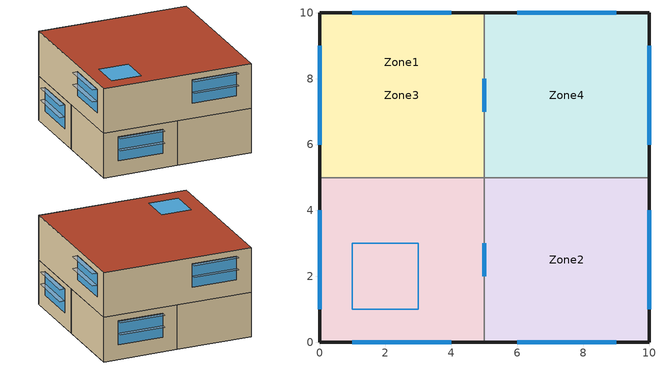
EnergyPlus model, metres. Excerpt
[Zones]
Zone1
 floor to Zone3 (Interior Floor): 0,5 0,10 5,10 5,5 z3
 floor to Zone4 (Interior Floor): 5,5 5,10 10,10 10,5 z3
 floor to Zone2 (Interior Floor): 5,0 5,5 10,5 10,0 z3
 floor ground (Exterior Floor): 0,0 0,5 5,5 5,0 z0
 wall outside (Exterior Wall): 0,0 10,0 10,10 0,10 0,0 z3:6; 0,5 0,0 5,0 z0:3
 wall to Zone3 (Interior Wall): 0,5,3 2,5,2.6 2,5,1; 0,5,3 2,5,1 0,5,0; 0,5,0 2,5,1 3,5,1; 0,5,0 3,5,1 5,5,0; 3,5,2.6 2,5,2.6 0,5,3; 5,5,0 3,5,1 3,5,2.6; 5,5,0 3,5,2.6 5,5,3; 0,5,3 5,5,3 3,5,2.6
 wall to Zone2 (Interior Wall): 5,0 5,5 z0:3
 wall to Zone3 (Air Wall): 3,5 2,5 z1:2.6
 window (Exterior Window): 6,0 9,0 / 0,4 0,1 / 4,10 1,10 / 10,6 10,9 z4:5.6; 1,0 4,0 z1:2.6
 window inside (Interior Window): 5,2 5,3 z1:2.6
 roof outside (Exterior Roof): 0,0 10,0 10,10 0,10 z6
 skylight (Exterior Window): 1,1 3,1 3,3 1,3 z6
Zone2
 floor ground (Exterior Floor): 5,0 5,5 10,5 10,0 z0
 wall outside (Exterior Wall): 5,0 10,0 10,5 z0:3
 wall to Zone4 (Interior Wall): 5,5,3 7,5,2.6 7,5,1; 5,5,3 7,5,1 5,5,0; 5,5,0 7,5,1 8,5,1; 5,5,0 8,5,1 10,5,0; 8,5,2.6 7,5,2.6 5,5,3; 10,5,0 8,5,1 8,5,2.6; 10,5,0 8,5,2.6 10,5,3; 5,5,3 10,5,3 8,5,2.6
 wall to Zone4 (Air Wall): 8,5 7,5 z1:2.6
 window (Exterior Window): 10,1 10,4 z1:2.6
Zone3
 floor ground (Exterior Floor): 0,5 0,10 5,10 5,5 z0
 wall outside (Exterior Wall): 5,10 0,10 0,5 z0:3
 wall to Zone4 (Interior Wall): 5,5 5,10 z0:3
 window (Exterior Window): 0,9 0,6 z1:2.6
 window inside (Interior Window): 5,7 5,8 z1:2.6
Zone4
 floor ground (Exterior Floor): 5,5 5,10 10,10 10,5 z0
 wall outside (Exterior Wall): 10,5 10,10 5,10 z0:3
 window (Exterior Window): 9,10 6,10 z1:2.6
shading: 6,-0.32 9,-0.32 9,-0.02 6,-0.02 z4.8; 6,-0.32 9,-0.32 9,-0.02 6,-0.02 z5.6; 1,-0.32 4,-0.32 4,-0.02 1,-0.02 z1.8; 1,-0.32 4,-0.32 4,-0.02 1,-0.02 z2.6; -0.32,1 -0.02,1 -0.02,4 -0.32,4 z4.8; -0.32,1 -0.02,1 -0.02,4 -0.32,4 z5.6; 1,10.02 4,10.02 4,10.32 1,10.32 z4.8; 1,10.02 4,10.02 4,10.32 1,10.32 z5.6; 10.02,6 10.32,6 10.32,9 10.02,9 z4.8; 10.02,6 10.32,6 10.32,9 10.02,9 z5.6; 10.02,1 10.32,1 10.32,4 10.02,4 z1.8; 10.02,1 10.32,1 10.32,4 10.02,4 z2.6; -0.32,6 -0.02,6 -0.02,9 -0.32,9 z1.8; -0.32,6 -0.02,6 -0.02,9 -0.32,9 z2.6; 6,10.02 9,10.02 9,10.32 6,10.32 z1.8; 6,10.02 9,10.02 9,10.32 6,10.32 z2.6
[Building]
Test_4Zone.idf: North Axis {deg}=0; Terrain=City; Solar Distribution or maybe FullExterior=FullInteriorAndExteriorWithReflections
[Site:Location]
CARDIFF	GBR: -3.34, 0, 10
[SizingPeriod:DesignDay] Day of Month=21; Dry-Bulb Temperature Range Modifier Type=DefaultMultipliers; Barometric Pressure {Pa}=11377; Rain {Yes/No}=No; Snow on ground {Yes/No}=No; Daylight Savings Time Indicator=No; Solar Model Indicator=ASHRAEClearSky
Name | Month | Day Type | Maximum Dry-Bulb Temperature {C} | Daily Dry-Bulb Temperature Range {C} | Humidity Condition Type | Wetbulb or Dewpoint at Maximum Dry-Bulb {C} | Wind Speed {m/s} design conditions vs. traditional 6.71 m/s (15 mph) | Wind Direction {Degrees; N=0, S=180} | Clearness {0.0 to 1.1} | Enthalpy at Maximum Dry-Bulb {J/kg}
Ann Htg 99.6% Condns DB | 2 | WinterDesignDay | -1.1 | 0 | Wetbulb | -1.1 | 5.65889 | 146 | 0
Ann Hum_n 99.6% Condns DP=>MCDB | 2 | WinterDesignDay | -1.1 | 0 | Dewpoint | 0 | 5.65889 | 146 | 0
Ann Htg Wind 99.6% Condns WS=>MCDB | 2 | WinterDesignDay | 5.5 | 0 | Wetbulb | 5.5 | 12.3467 | 146 | 0
Ann Clg .4% Condns DB=>MWB | 8 | SummerDesignDay | 23.9 | 7.74 | Wetbulb | 11.931 | 5.65889 | 188 | 1.2
Ann Clg .4% Condns WB=>MDB | 8 | SummerDesignDay | 23.7 | 7.74 | Wetbulb | 18 | 5.65889 | 188 | 1.2
Ann Clg .4% Condns DP=>MDB | 8 | SummerDesignDay | 23.9 | 7.74 | Dewpoint | 0 | 5.65889 | 188 | 1.2
Ann Clg .4% Condns Enth=>MDB | 8 | SummerDesignDay | 21.7 | 7.74 | Enthalpy |  | 5.65889 | 188 | 1.2 | 356522
[Construction]
EXTERIOR WALL: M01 100mm brick, M15 200mm heavyweight concrete, I02 50mm insulation board, F04 Wall air space resistance, G01a 19mm gypsum board
EXTERIOR WINDOW: Clear 3mm, Air 13mm, Clear 3mm
INTERIOR WALL: G01a 19mm gypsum board, F04 Wall air space resistance, G01a 19mm gypsum board
INTERIOR WINDOW: Clear 3mm
EXTERIOR ROOF: M11 100mm lightweight concrete, F05 Ceiling air space resistance, F16 Acoustic tile
INTERIOR FLOOR: F16 Acoustic tile, F05 Ceiling air space resistance, M11 100mm lightweight concrete
EXTERIOR FLOOR: I02 50mm insulation board, M15 200mm heavyweight concrete
AIR WALL: Air Wall Material
[Material]
M01 100MM BRICK: MediumRough, 0.1016, 0.89, 1920, 790, 0.9, 0.7, 0.7
M15 200MM HEAVYWEIGHT CONCRETE: MediumRough, 0.2032, 1.95, 2240, 900, 0.9, 0.7, 0.7
I02 50MM INSULATION BOARD: MediumRough, 0.0508, 0.03, 43, 1210, 0.9, 0.7, 0.7
G01A 19MM GYPSUM BOARD: MediumSmooth, 0.019, 0.16, 800, 1090, 0.9, 0.4, 0.4
M11 100MM LIGHTWEIGHT CONCRETE: MediumRough, 0.1016, 0.53, 1280, 840, 0.9, 0.5, 0.5
F16 ACOUSTIC TILE: MediumSmooth, 0.0191, 0.06, 368, 590, 0.9, 0.3, 0.3
AIR WALL MATERIAL: MediumSmooth, 0.01, 0.6, 800, 1000, 0.95, 0.7, 0.7
[Material:AirGap]
F04 WALL AIR SPACE RESISTANCE: 0.15
F05 CEILING AIR SPACE RESISTANCE: 0.18
[WindowMaterial:Glazing]
CLEAR 3MM: SpectralAverage, 0.003, 0.837, 0.075, 0, 0.898, 0.081, 0, 0, 0.84, 0.84, 0.9, 1, No
[WindowMaterial:Gas]
AIR 13MM: Air, 0.0127
[Zone] Type=1
Zone1; Zone2; Zone3; Zone4
[HVACTemplate:Zone:IdealLoadsAirSystem] Heating Supply Air Temp {C}=40; Max Heating Supply Air Humidity Ratio {kg-H2O/kg-air}=0.008; Min Cooling Supply Air Humidity Ratio {kg-H2O/kg-air}=0.0085; Cooling Limit=LimitFlowRate; Maximum Cooling Air Flow Rate {m3/s}=autosize; Dehumidification Control Type=None; Humidification Control Type=None; Outdoor Air Method=DetailedSpecification; Outdoor Air Economizer Type=DifferentialDryBulb
Name | Template Thermostat | Design Specification Outdoor Air Object
Zone1 | Zone1_HVAC | Zone1OutdoorAirCntrl
Zone2 | Zone2_HVAC | Zone2OutdoorAirCntrl
Zone3 | Zone3_HVAC | Zone3OutdoorAirCntrl
Zone4 | Zone4_HVAC | Zone4OutdoorAirCntrl
[HVACTemplate:Thermostat] Heating Setpoint Schedule=Medium Office HtgSetp; Constant Heating Setpoint {C}=''; Cooling Setpoint Schedule=Medium Office ClgSetp; Constant Cooling Setpoint {C}=''
Zone1_HVAC; Zone2_HVAC; Zone3_HVAC; Zone4_HVAC
[DesignSpecification:OutdoorAir] Outdoor Air Method=Sum; Outdoor Air Flow per Person {m3/s-person}=0.0023595; Outdoor Air Flow per Zone Floor Area {m3/s-m2}=0.000304801; Outdoor Air Flow per Zone {m3/s}=0; Outdoor Air Flow Air Changes per Hour {1/hr}=0
Zone1OutdoorAirCntrl; Zone2OutdoorAirCntrl; Zone3OutdoorAirCntrl; Zone4OutdoorAirCntrl
[ElectricEquipment] Schedule=Medium Office Bldg Equip; Design Level Calculation Method=Watts/Area; Watts per Zone Floor Area {W/m2}=7.64241
Name | Zone or ZoneList
Zone1ElectricEquipment | Zone1
Zone2ElectricEquipment | Zone2
Zone3ElectricEquipment | Zone3
Zone4ElectricEquipment | Zone4
[People] Number of People Schedule=Medium Office Bldg Occ; Number of People Calculation Method=People/Area; People per Zone Floor Area {person/m2}=0.0565108; Fraction Radiant=0.3; Activity Level Schedule=Medium Office Activity
Name | Zone or ZoneList
Zone1OfficePeople | Zone1
Zone2OfficePeople | Zone2
Zone3OfficePeople | Zone3
Zone4OfficePeople | Zone4
[Lights] Schedule=Office Bldg Light; Design Level Calculation Method=Watts/Area; Watts per Zone Floor Area {W/m2}=11.8404
Name | Zone or ZoneList
Zone1OfficeLights | Zone1
Zone2OfficeLights | Zone2
Zone3OfficeLights | Zone3
Zone4OfficeLights | Zone4
[ZoneInfiltration:DesignFlowRate] Schedule=Medium Office Infil Quarter On; Design Flow Rate Calculation Method=Flow/Area; Flow per Zone Floor Area {m3/s-m2}=0.000226568
Name | Zone or ZoneList
Zone1_Infiltration | Zone1
Zone2_Infiltration | Zone2
Zone3_Infiltration | Zone3
Zone4_Infiltration | Zone4
[ZoneMixing] Schedule=ALWAYS ON; Design Flow Rate Calculation Method=Flow/Zone; Design Flow Rate {m3/s}=0.15408; Delta Temperature=0
Name | Zone | Source Zone
Zone1Zone3AirMix0 | Zone1 | Zone3
Zone2Zone4AirMix0 | Zone2 | Zone4
Zone3Zone1AirMix0 | Zone3 | Zone1
Zone4Zone2AirMix0 | Zone4 | Zone2
[Schedule:Year]
MEDIUM OFFICE BLDG OCC: Schedule:Week:Daily {cc8d6e51-368d-451a-9b6a-4139d773ba0e}, 1, 1, 1, 3, Schedule:Week:Daily {ff233f80-dcaf-4b18-966b-1bf7394c094d}, 1, 4, 12, 31
MEDIUM OFFICE HTGSETP: Schedule:Week:Daily {ecb93216-4e3a-48b3-b436-2bda810a97af}, 1, 1, 1, 3, Schedule:Week:Daily {7658c4fb-bb29-427e-bf3f-5def4335bcf1}, 1, 4, 12, 31
OFFICE BLDG LIGHT: Schedule:Week:Daily {77782ce5-1a70-49a7-b72d-db0988271982}, 1, 1, 1, 3, Schedule:Week:Daily {1558189b-593c-4115-b061-465417357844}, 1, 4, 12, 31
MEDIUM OFFICE CLGSETP: Schedule:Week:Daily {8e0b014c-04b7-4e6c-a258-14b421fd36f8}, 1, 1, 1, 3, Schedule:Week:Daily {edd3bcc3-8268-4813-9843-1db4b5a04d2a}, 1, 4, 12, 31
MEDIUM OFFICE BLDG EQUIP: Schedule:Week:Daily {6e8d415d-8fa0-48d6-ac4d-d47d8b98405b}, 1, 1, 1, 3, Schedule:Week:Daily {2f904850-a863-4ee8-bc0d-29bfee0f8749}, 1, 4, 12, 31
MEDIUM OFFICE ACTIVITY: Schedule:Week:Daily {28c29561-b365-4a14-8672-9021b01eb02f}, 1, 1, 12, 31
MEDIUM OFFICE INFIL QUARTER ON: Schedule:Week:Daily {10ec3e5a-5294-46cc-8ada-f12e209007b8}, 1, 1, 1, 3, Schedule:Week:Daily {20898e88-71dc-48a1-8bf4-30a1d78b98f6}, 1, 4, 12, 31
ALWAYS ON: Schedule:Week:Daily {c1fbc509-bd2c-4eac-bbfe-959d5c6e26d5}, 1, 1, 12, 31
[Schedule:Week:Daily]
SCHEDULE:WEEK:DAILY {CC8D6E51-368D-451A-9B6A-4139D773BA0E}: Medium Office Bldg Occ Default Schedule, Medium Office Bldg Occ Default Schedule, Medium Office Bldg Occ Default Schedule, Medium Office Bldg Occ Default Schedule, Medium Office Bldg Occ Default Schedule, Medium Office Bldg Occ Default Schedule, Medium Office Bldg Occ Rule 2 Day Schedule, Medium Office Bldg Occ Default Schedule, Medium Office Bldg Occ Summer Design Day, Medium Office Bldg Occ Winter Design Day, Medium Office Bldg Occ Default Schedule, Medium Office Bldg Occ Default Schedule
SCHEDULE:WEEK:DAILY {FF233F80-DCAF-4B18-966B-1BF7394C094D}: Medium Office Bldg Occ Rule 1 Day Schedule, Medium Office Bldg Occ Default Schedule, Medium Office Bldg Occ Default Schedule, Medium Office Bldg Occ Default Schedule, Medium Office Bldg Occ Default Schedule, Medium Office Bldg Occ Default Schedule, Medium Office Bldg Occ Rule 2 Day Schedule, Medium Office Bldg Occ Default Schedule, Medium Office Bldg Occ Summer Design Day, Medium Office Bldg Occ Winter Design Day, Medium Office Bldg Occ Default Schedule, Medium Office Bldg Occ Default Schedule
SCHEDULE:WEEK:DAILY {ECB93216-4E3A-48B3-B436-2BDA810A97AF}: Medium Office HtgSetp Default Schedule, Medium Office HtgSetp Default Schedule, Medium Office HtgSetp Default Schedule, Medium Office HtgSetp Default Schedule, Medium Office HtgSetp Default Schedule, Medium Office HtgSetp Default Schedule, Medium Office HtgSetp Rule 2 Day Schedule, Medium Office HtgSetp Default Schedule, Medium Office HtgSetp Summer Design Day, Medium Office HtgSetp Winter Design Day, Medium Office HtgSetp Default Schedule, Medium Office HtgSetp Default Schedule
SCHEDULE:WEEK:DAILY {7658C4FB-BB29-427E-BF3F-5DEF4335BCF1}: Medium Office HtgSetp Rule 1 Day Schedule, Medium Office HtgSetp Default Schedule, Medium Office HtgSetp Default Schedule, Medium Office HtgSetp Default Schedule, Medium Office HtgSetp Default Schedule, Medium Office HtgSetp Default Schedule, Medium Office HtgSetp Rule 2 Day Schedule, Medium Office HtgSetp Default Schedule, Medium Office HtgSetp Summer Design Day, Medium Office HtgSetp Winter Design Day, Medium Office HtgSetp Default Schedule, Medium Office HtgSetp Default Schedule
SCHEDULE:WEEK:DAILY {77782CE5-1A70-49A7-B72D-DB0988271982}: Office Bldg Light Default Schedule, Office Bldg Light Default Schedule, Office Bldg Light Default Schedule, Office Bldg Light Default Schedule, Office Bldg Light Default Schedule, Office Bldg Light Default Schedule, Office Bldg Light Rule 2 Day Schedule, Office Bldg Light Default Schedule, Office Bldg Light Summer Design Day, Office Bldg Light Winter Design Day, Office Bldg Light Default Schedule, Office Bldg Light Default Schedule
SCHEDULE:WEEK:DAILY {1558189B-593C-4115-B061-465417357844}: Office Bldg Light Rule 1 Day Schedule, Office Bldg Light Default Schedule, Office Bldg Light Default Schedule, Office Bldg Light Default Schedule, Office Bldg Light Default Schedule, Office Bldg Light Default Schedule, Office Bldg Light Rule 2 Day Schedule, Office Bldg Light Default Schedule, Office Bldg Light Summer Design Day, Office Bldg Light Winter Design Day, Office Bldg Light Default Schedule, Office Bldg Light Default Schedule
SCHEDULE:WEEK:DAILY {8E0B014C-04B7-4E6C-A258-14B421FD36F8}: Medium Office ClgSetp Default Schedule, Medium Office ClgSetp Default Schedule, Medium Office ClgSetp Default Schedule, Medium Office ClgSetp Default Schedule, Medium Office ClgSetp Default Schedule, Medium Office ClgSetp Default Schedule, Medium Office ClgSetp Rule 2 Day Schedule, Medium Office ClgSetp Default Schedule, Medium Office ClgSetp Summer Design Day, Medium Office ClgSetp Winter Design Day, Medium Office ClgSetp Default Schedule, Medium Office ClgSetp Default Schedule
SCHEDULE:WEEK:DAILY {EDD3BCC3-8268-4813-9843-1DB4B5A04D2A}: Medium Office ClgSetp Rule 1 Day Schedule, Medium Office ClgSetp Default Schedule, Medium Office ClgSetp Default Schedule, Medium Office ClgSetp Default Schedule, Medium Office ClgSetp Default Schedule, Medium Office ClgSetp Default Schedule, Medium Office ClgSetp Rule 2 Day Schedule, Medium Office ClgSetp Default Schedule, Medium Office ClgSetp Summer Design Day, Medium Office ClgSetp Winter Design Day, Medium Office ClgSetp Default Schedule, Medium Office ClgSetp Default Schedule
SCHEDULE:WEEK:DAILY {6E8D415D-8FA0-48D6-AC4D-D47D8B98405B}: Medium Office Bldg Equip Default Schedule, Medium Office Bldg Equip Default Schedule, Medium Office Bldg Equip Default Schedule, Medium Office Bldg Equip Default Schedule, Medium Office Bldg Equip Default Schedule, Medium Office Bldg Equip Default Schedule, Medium Office Bldg Equip Rule 2 Day Schedule, Medium Office Bldg Equip Default Schedule, Medium Office Bldg Equip Summer Design Day, Medium Office Bldg Equip Winter Design Day, Medium Office Bldg Equip Default Schedule, Medium Office Bldg Equip Default Schedule
SCHEDULE:WEEK:DAILY {2F904850-A863-4EE8-BC0D-29BFEE0F8749}: Medium Office Bldg Equip Rule 1 Day Schedule, Medium Office Bldg Equip Default Schedule, Medium Office Bldg Equip Default Schedule, Medium Office Bldg Equip Default Schedule, Medium Office Bldg Equip Default Schedule, Medium Office Bldg Equip Default Schedule, Medium Office Bldg Equip Rule 2 Day Schedule, Medium Office Bldg Equip Default Schedule, Medium Office Bldg Equip Summer Design Day, Medium Office Bldg Equip Winter Design Day, Medium Office Bldg Equip Default Schedule, Medium Office Bldg Equip Default Schedule
SCHEDULE:WEEK:DAILY {28C29561-B365-4A14-8672-9021B01EB02F}: Medium Office Activity Default Schedule, Medium Office Activity Default Schedule, Medium Office Activity Default Schedule, Medium Office Activity Default Schedule, Medium Office Activity Default Schedule, Medium Office Activity Default Schedule, Medium Office Activity Default Schedule, Medium Office Activity Default Schedule, Medium Office Activity Summer Design Day, Medium Office Activity Winter Design Day, Medium Office Activity Default Schedule, Medium Office Activity Default Schedule
SCHEDULE:WEEK:DAILY {10EC3E5A-5294-46CC-8ADA-F12E209007B8}: Medium Office Infil Quarter On Default Schedule, Medium Office Infil Quarter On Default Schedule, Medium Office Infil Quarter On Default Schedule, Medium Office Infil Quarter On Default Schedule, Medium Office Infil Quarter On Default Schedule, Medium Office Infil Quarter On Default Schedule, Medium Office Infil Quarter On Rule 2 Day Schedule, Medium Office Infil Quarter On Default Schedule, Medium Office Infil Quarter On Summer Design Day, Medium Office Infil Quarter On Winter Design Day, Medium Office Infil Quarter On Default Schedule, Medium Office Infil Quarter On Default Schedule
SCHEDULE:WEEK:DAILY {20898E88-71DC-48A1-8BF4-30A1D78B98F6}: Medium Office Infil Quarter On Rule 1 Day Schedule, Medium Office Infil Quarter On Default Schedule, Medium Office Infil Quarter On Default Schedule, Medium Office Infil Quarter On Default Schedule, Medium Office Infil Quarter On Default Schedule, Medium Office Infil Quarter On Default Schedule, Medium Office Infil Quarter On Rule 2 Day Schedule, Medium Office Infil Quarter On Default Schedule, Medium Office Infil Quarter On Summer Design Day, Medium Office Infil Quarter On Winter Design Day, Medium Office Infil Quarter On Default Schedule, Medium Office Infil Quarter On Default Schedule
SCHEDULE:WEEK:DAILY {C1FBC509-BD2C-4EAC-BBFE-959D5C6E26D5}: Always On Default Schedule, Always On Default Schedule, Always On Default Schedule, Always On Default Schedule, Always On Default Schedule, Always On Default Schedule, Always On Default Schedule, Always On Default Schedule, Always On Summer Design Day, Always On Winter Design Day, Always On Default Schedule, Always On Default Schedule
[Schedule:Day:Interval]
MEDIUM OFFICE BLDG OCC DEFAULT SCHEDULE: No, 06:00, 0, 07:00, 0.1, 08:00, 0.2, 12:00, 0.95, 13:00, 0.5, 17:00, 0.95, 18:00, 0.7, 20:00, 0.4, 22:00, 0.1, 24:00, 0.05
MEDIUM OFFICE BLDG OCC RULE 2 DAY SCHEDULE: No, 06:00, 0, 08:00, 0.1, 14:00, 0.5, 17:00, 0.1, 24:00, 0
MEDIUM OFFICE BLDG OCC SUMMER DESIGN DAY: No, 06:00, 0, 22:00, 1, 24:00, 0.05
MEDIUM OFFICE BLDG OCC WINTER DESIGN DAY; MEDIUM OFFICE BLDG OCC RULE 1 DAY SCHEDULE; OFFICE BLDG LIGHT WINTER DESIGN DAY; MEDIUM OFFICE BLDG EQUIP WINTER DESIGN DAY: No, 24:00, 0
MEDIUM OFFICE HTGSETP DEFAULT SCHEDULE: No, 06:00, 15.6, 22:00, 21, 24:00, 15.6
MEDIUM OFFICE HTGSETP RULE 2 DAY SCHEDULE: No, 06:00, 15.6, 18:00, 21, 24:00, 15.6
MEDIUM OFFICE HTGSETP SUMMER DESIGN DAY; MEDIUM OFFICE HTGSETP RULE 1 DAY SCHEDULE: No, 24:00, 15.6
MEDIUM OFFICE HTGSETP WINTER DESIGN DAY: No, 24:00, 21
OFFICE BLDG LIGHT DEFAULT SCHEDULE: No, 05:00, 0.05, 07:00, 0.1, 08:00, 0.3, 17:00, 0.9, 18:00, 0.7, 20:00, 0.5, 22:00, 0.3, 23:00, 0.1, 24:00, 0.05
OFFICE BLDG LIGHT RULE 2 DAY SCHEDULE: No, 06:00, 0.05, 08:00, 0.1, 14:00, 0.5, 17:00, 0.15, 24:00, 0.05
OFFICE BLDG LIGHT SUMMER DESIGN DAY; MEDIUM OFFICE BLDG EQUIP SUMMER DESIGN DAY; MEDIUM OFFICE INFIL QUARTER ON RULE 1 DAY SCHEDULE; ALWAYS ON DEFAULT SCHEDULE; ALWAYS ON SUMMER DESIGN DAY; ALWAYS ON WINTER DESIGN DAY: No, 24:00, 1
OFFICE BLDG LIGHT RULE 1 DAY SCHEDULE: No, 24:00, 0.05
MEDIUM OFFICE CLGSETP DEFAULT SCHEDULE; MEDIUM OFFICE CLGSETP SUMMER DESIGN DAY: No, 06:00, 26.7, 22:00, 24, 24:00, 26.7
MEDIUM OFFICE CLGSETP RULE 2 DAY SCHEDULE: No, 06:00, 26.7, 18:00, 24, 24:00, 26.7
MEDIUM OFFICE CLGSETP WINTER DESIGN DAY; MEDIUM OFFICE CLGSETP RULE 1 DAY SCHEDULE: No, 24:00, 26.7
MEDIUM OFFICE BLDG EQUIP DEFAULT SCHEDULE: No, 08:00, 0.4, 12:00, 0.9, 13:00, 0.8, 17:00, 0.9, 18:00, 0.8, 20:00, 0.6, 22:00, 0.5, 24:00, 0.4
MEDIUM OFFICE BLDG EQUIP RULE 2 DAY SCHEDULE: No, 06:00, 0.3, 08:00, 0.4, 14:00, 0.5, 17:00, 0.35, 24:00, 0.3
MEDIUM OFFICE BLDG EQUIP RULE 1 DAY SCHEDULE: No, 24:00, 0.3
MEDIUM OFFICE ACTIVITY DEFAULT SCHEDULE; MEDIUM OFFICE ACTIVITY SUMMER DESIGN DAY; MEDIUM OFFICE ACTIVITY WINTER DESIGN DAY: No, 24:00, 120
MEDIUM OFFICE INFIL QUARTER ON DEFAULT SCHEDULE; MEDIUM OFFICE INFIL QUARTER ON SUMMER DESIGN DAY: No, 06:00, 1, 22:00, 0.25, 24:00, 1
MEDIUM OFFICE INFIL QUARTER ON RULE 2 DAY SCHEDULE; MEDIUM OFFICE INFIL QUARTER ON WINTER DESIGN DAY: No, 06:00, 1, 18:00, 0.25, 24:00, 1
